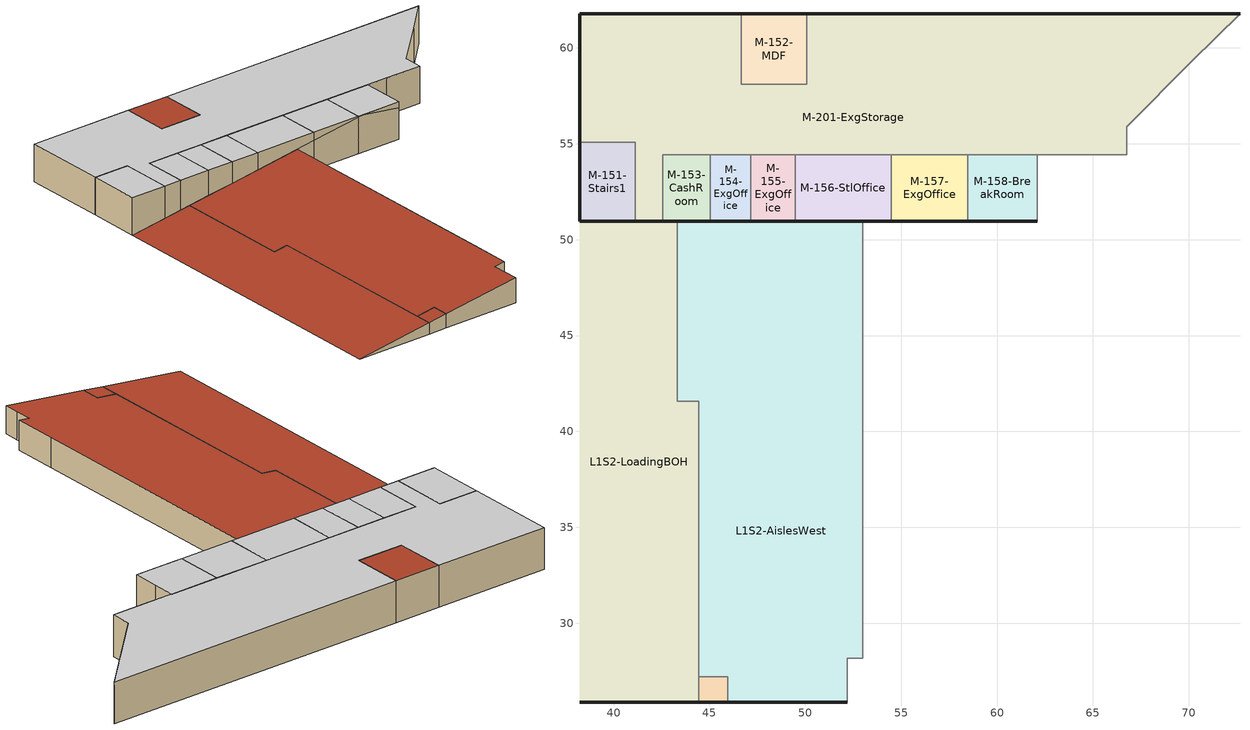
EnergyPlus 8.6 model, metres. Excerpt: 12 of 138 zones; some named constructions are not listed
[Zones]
L1S2-AislesWest
 floor to L1S1-SalesAisle1 (Interior Floor): 45.87,43.77 45.87,50.96 53.01,50.96 53.01,42.58 49.9,42.58 49.9,43.77 z2.82
 floor to L1S1-SalesRefrigerationReachInDairy2 (Interior Floor): 43.31,43.77 43.31,50.96 45.87,50.96 45.87,43.77 z2.82
 floor to L1S1-Produce (Interior Floor): 44.44,27.22 44.44,41.58 43.31,41.58 43.31,43.77 49.9,43.77 49.9,42.58 53.01,42.58 53.01,28.16 52.18,28.16 52.19,25.88 45.97,25.88 45.97,27.22 z2.82
 wall outside (Exterior Wall): 53.01,50.96,2.82 43.31,50.96,2.82 43.31,50.96,3.53 53.01,50.96,4.88; 45.97,25.88,2.82 52.19,25.88,2.82 52.19,25.88,4.77 45.97,25.88,3.9
 wall to L1S2-AislesEast (Interior Wall): 53.01,31.36 53.01,50.96 z2.82:4.88
 wall to L1S2-Checkout (Interior Wall): 52.19,25.88 52.18,26.95 52.18,28.16 z2.82:4.77; 53.01,28.16 53.01,31.36 z2.82:4.88; 52.18,28.16,2.82 53.01,28.16,2.82 53.01,28.16,4.88 52.18,28.16,4.77
 wall to L1S2-LoadingBOH (Interior Wall): 44.44,41.58 44.44,27.22 z2.82:3.69; 43.31,50.96 43.31,41.58 z2.82:3.53; 43.31,41.58,2.82 44.44,41.58,2.82 44.44,41.58,3.69 43.31,41.58,3.53
 wall to L1S2-Shaft (Interior Wall): 45.97,27.22 45.97,25.88 z2.82:3.9; 44.44,27.22,2.82 45.97,27.22,2.82 45.97,27.22,3.9 44.44,27.22,3.69
 roof outside (Exterior Roof): 45.97,25.88,3.9 52.19,25.88,4.77 52.18,28.16,4.77 53.01,28.16,4.88 53.01,50.96,4.88 43.31,50.96,3.53 43.31,41.58,3.53 44.44,41.58,3.69 44.44,27.22,3.69 45.97,27.22,3.9
L1S2-LoadingBOH
 floor to L1S1-Loading (Interior Floor): 38.22,25.88 38.22,50.96 43.31,50.96 43.31,41.58 44.44,41.58 44.44,25.88 z2.82
 wall outside (Exterior Wall): 43.31,50.96,2.82 38.22,50.96,2.82 43.31,50.96,3.53; 38.22,25.88,2.82 44.44,25.88,2.82 44.44,25.88,3.69
 wall to L1S2-Shaft (Interior Wall): 44.44,25.88 44.44,27.22 z2.82:3.69
 roof outside (Exterior Roof): 38.22,25.88,2.82 44.44,25.88,3.69 44.44,41.58,3.69 43.31,41.58,3.53 43.31,50.96,3.53 38.22,50.96,2.82
L1S2-Shaft
 floor to L1S1-Shaft (Interior Floor): 44.44,25.88 44.44,27.22 45.97,27.22 45.97,25.88 z2.82
 wall outside (Exterior Wall): 44.44,25.88,2.82 45.97,25.88,2.82 45.97,25.88,3.9 44.44,25.88,3.69
 roof outside (Exterior Roof): 44.44,25.88,3.69 45.97,25.88,3.9 45.97,27.22,3.9 44.44,27.22,3.69
M-151-Stairs1
 floor outside (Interior Floor): 38.22,50.96 38.22,55.08 41.12,55.08 41.12,50.96 z2.82
 wall outside (Exterior Wall): 38.22,55.08 38.22,50.96 z2.82:5.71; 38.22,50.96,2.82 41.12,50.96,3.22 41.12,50.96,5.71 38.22,50.96,5.71; 38.22,50.96,2.82 41.12,50.96,2.82 41.12,50.96,3.22
 wall to M-201-ExgStorage (Interior Wall): 41.12,50.96 41.12,55.08 38.22,55.08 z2.82:5.71
 ceiling to L2-201-Stairs1 (Interior Ceiling): 38.22,50.96 41.12,50.96 41.12,55.08 38.22,55.08 z5.71
M-152-MDF
 floor outside (Interior Floor): 46.65,58.09 46.65,61.78 50.08,61.78 50.08,58.09 z2.82
 wall outside (Exterior Wall): 50.08,61.78 46.65,61.78 z2.82:5.71
 wall to M-201-ExgStorage (Interior Wall): 46.65,61.78 46.65,58.09 50.08,58.09 50.08,61.78 z2.82:5.71
 roof outside (Exterior Roof): 46.65,58.09 50.08,58.09 50.08,61.78 46.65,61.78 z5.71
M-153-CashRoom
 floor outside (Interior Floor): 42.55,50.96 42.55,54.44 45.04,54.44 45.04,50.96 z2.82
 wall outside (Exterior Wall): 42.55,50.96,3.42 45.04,50.96,3.77 45.04,50.96,5.71 42.55,50.96,5.71; 42.55,50.96,2.82 43.31,50.96,2.82 43.31,50.96,3.53 42.55,50.96,3.42; 43.31,50.96,2.82 45.04,50.96,2.82 45.04,50.96,3.77 43.31,50.96,3.53
 wall to M-201-ExgStorage (Interior Wall): 45.04,54.44 42.55,54.44 42.55,50.96 z2.82:5.71
 wall to M-154-ExgOffice (Interior Wall): 45.04,50.96 45.04,54.44 z2.82:5.71
 ceiling to L2-201-Storage (Interior Ceiling): 42.55,50.96 45.04,50.96 45.04,54.44 42.55,54.44 z5.71
M-154-ExgOffice
 floor outside (Interior Floor): 45.04,50.96 45.04,54.44 47.16,54.44 47.16,50.96 z2.82
 wall outside (Exterior Wall): 45.04,50.96,3.77 47.16,50.96,4.07 47.16,50.96,5.71 45.04,50.96,5.71; 45.04,50.96,2.82 47.16,50.96,2.82 47.16,50.96,4.07 45.04,50.96,3.77
 wall to M-155-ExgOffice (Interior Wall): 47.16,50.96 47.16,54.44 z2.82:5.71
 wall to M-201-ExgStorage (Interior Wall): 47.16,54.44 45.04,54.44 z2.82:5.71
 ceiling to L2-201-Storage (Interior Ceiling): 45.04,50.96 47.16,50.96 47.16,54.44 45.04,54.44 z5.71
M-155-ExgOffice
 floor outside (Interior Floor): 47.16,50.96 47.16,54.44 49.47,54.44 49.47,50.96 z2.82
 wall outside (Exterior Wall): 47.16,50.96,4.07 49.47,50.96,4.39 49.47,50.96,5.71 47.16,50.96,5.71; 47.16,50.96,2.82 49.47,50.96,2.82 49.47,50.96,4.39 47.16,50.96,4.07
 wall to M-156-StlOffice (Interior Wall): 49.47,50.96 49.47,54.44 z2.82:5.71
 wall to M-201-ExgStorage (Interior Wall): 49.47,54.44 47.16,54.44 z2.82:5.71
 ceiling to L2-201-Storage (Interior Ceiling): 47.16,50.96 49.47,50.96 49.47,54.44 47.16,54.44 z5.71
M-156-StlOffice
 floor outside (Interior Floor): 49.47,50.96 49.47,54.44 54.48,54.44 54.48,50.96 z2.82
 wall outside (Exterior Wall): 49.47,50.96,4.39 54.48,50.96,5.09 54.48,50.96,5.71 49.47,50.96,5.71; 53.01,50.96,2.82 54.48,50.96,2.82 54.48,50.96,5.09 53.01,50.96,4.88; 49.47,50.96,2.82 53.01,50.96,2.82 53.01,50.96,4.88 49.47,50.96,4.39
 wall to M-157-ExgOffice (Interior Wall): 54.48,50.96 54.48,54.44 z2.82:5.71
 wall to M-201-ExgStorage (Interior Wall): 54.48,54.44 49.47,54.44 z2.82:5.71
 ceiling to L2-201-Storage (Interior Ceiling): 49.47,50.96 54.48,50.96 54.48,54.44 49.47,54.44 z5.71
M-157-ExgOffice
 floor outside (Interior Floor): 54.48,50.96 54.48,54.44 58.47,54.44 58.47,50.96 z2.82
 wall outside (Exterior Wall): 54.48,50.96,5.09 58.47,50.96,5.65 58.47,50.96,5.71 54.48,50.96,5.71; 54.48,50.96,2.82 58.47,50.96,2.82 58.47,50.96,5.65 54.48,50.96,5.09
 wall to M-158-BreakRoom (Interior Wall): 58.47,50.96 58.47,54.44 z2.82:5.71
 wall to M-201-ExgStorage (Interior Wall): 58.47,54.44 54.48,54.44 z2.82:5.71
 ceiling to L2-201-Storage (Interior Ceiling): 54.48,50.96 58.47,50.96 58.47,54.44 54.48,54.44 z5.71
M-158-BreakRoom
 floor outside (Interior Floor): 58.47,50.96 58.47,54.44 62.09,54.44 62.09,50.96 z2.82
 wall outside (Exterior Wall): 58.47,50.96,2.82 62.09,50.96,2.82 62.09,50.96,5.28 58.95,50.96,5.71 58.47,50.96,5.65; 58.95,50.96,5.71 62.09,50.96,5.28 62.09,50.96,5.71; 58.47,50.96,5.65 58.95,50.96,5.71 58.47,50.96,5.71
 wall to M-ExgWomen (Interior Wall): 62.09,50.96 62.09,52.83 z2.82:5.71
 wall to M-201-ExgStorage (Interior Wall): 62.09,54.44 58.47,54.44 z2.82:5.71
 wall to M-159-ExgVest (Interior Wall): 62.09,52.83 62.09,54.44 z2.82:5.71
 ceiling to L2-201-Storage (Interior Ceiling): 58.47,50.96 62.09,50.96 62.09,54.44 58.47,54.44 z5.71
M-201-ExgStorage
 floor outside (Interior Floor): 38.22,55.08 38.22,61.78 46.65,61.78 46.65,58.09 50.08,58.09 50.08,61.78 72.67,61.78 66.75,55.9 66.75,54.44 42.55,54.44 42.55,50.96 41.12,50.96 41.12,55.08 z2.82
 wall outside (Exterior Wall): 46.65,61.78 38.22,61.78 38.22,55.08 / 72.67,61.78 50.08,61.78 z2.82:5.71; 41.12,50.96,3.22 42.55,50.96,3.42 42.55,50.96,5.71 41.12,50.96,5.71; 41.12,50.96,2.82 42.55,50.96,2.82 42.55,50.96,3.42 41.12,50.96,3.22
 wall to M-162-PrepRoom (Interior Wall): 66.75,54.44 66.75,55.9 70.16,59.29 z2.82:5.71
 wall to M-161-Men (Interior Wall): 63.84,54.44 66.75,54.44 z2.82:5.71
 wall to M-163-MeatPrep (Interior Wall): 70.16,59.29 72.67,61.78 z2.82:5.71
 wall to M-159-ExgVest (Interior Wall): 62.09,54.44 63.84,54.44 z2.82:5.71
 ceiling to L2-201-Corridor (Interior Ceiling): 41.12,50.96 42.55,50.96 42.55,54.44 66.75,54.44 66.75,55.9 72.67,61.78 50.08,61.78 50.08,58.09 46.65,58.09 46.65,61.78 38.22,61.78 38.22,55.08 41.12,55.08 z5.71
[Zone] Type=1
L1S2-LoadingBOH; L1S2-Shaft; L1S2-AislesWest; M-154-ExgOffice; M-201-ExgStorage; M-152-MDF; M-158-BreakRoom; M-157-ExgOffice; M-156-StlOffice; M-155-ExgOffice; M-153-CashRoom; M-151-Stairs1
